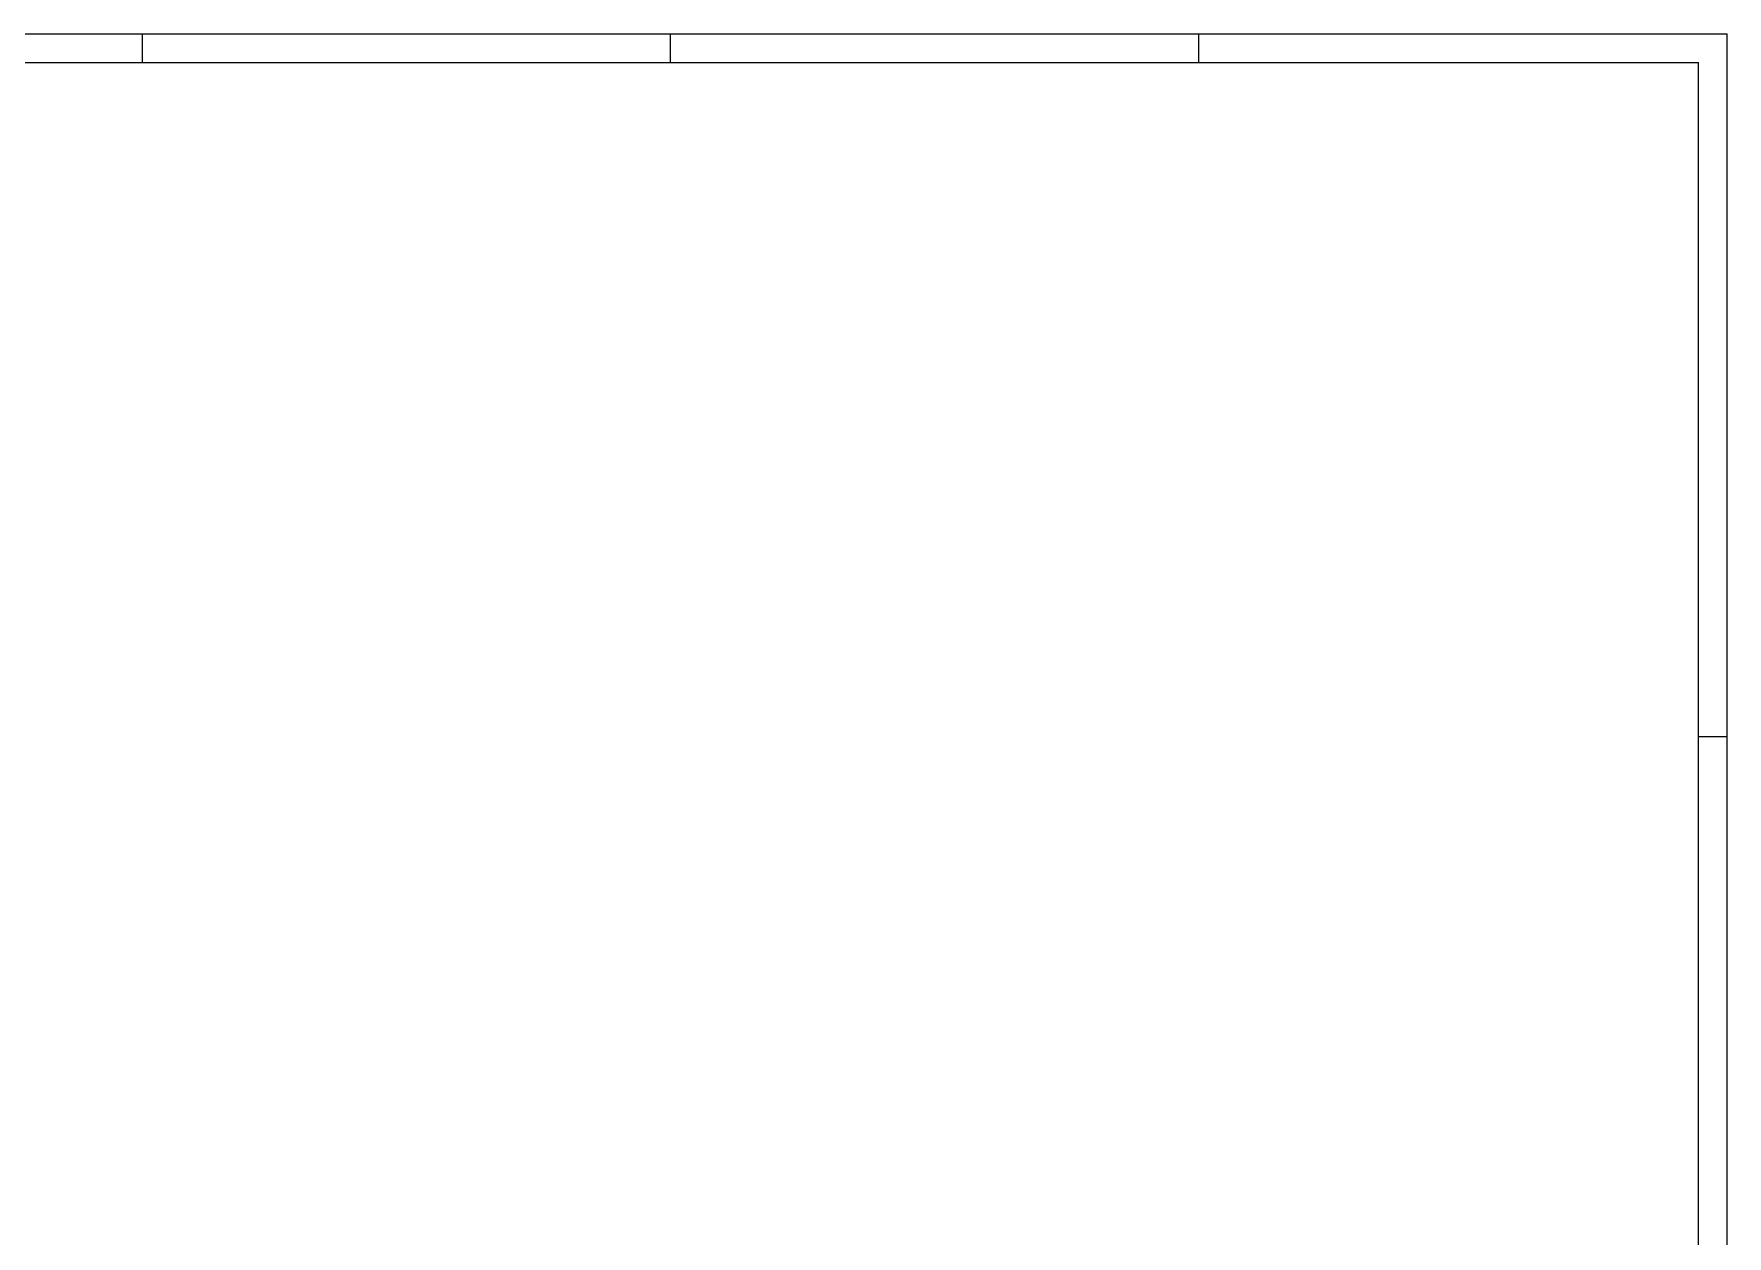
# Model space of a CAD drawing. Header units: millimetres. Extents: x -127 to 4076, y -110 to 475.
# Drawn here: x -67.3 to -8, y 77.9 to 120 of the extents above; entities that cross this region are included whole.
import ezdxf

# ---------------------------------------------------------------- set-up
doc = ezdxf.new("R2010")
doc.units = ezdxf.units.MM
doc.layers.add('AR-AUX', color=1, linetype='Continuous')
doc.layers.add('AR-FLH', color=9, linetype='Continuous')

msp = doc.modelspace()

# ---------------------------------------------------------------- linework, layer by layer
at = {"layer": 'AR-AUX'}
for p, q in [((-126.799, 119.976), (-7.999, 119.976)), ((-63.499, 118.976), (-63.499, 119.976)), ((-44.999, 118.976), (-44.999, 119.976)), ((-26.499, 118.976), (-26.499, 119.976)), ((-7.999, 35.976), (-7.999, 119.976)), ((-8.999, 95.376), (-7.999, 95.376))]:
    msp.add_line(p, q, dxfattribs=at)
at = {"layer": 'AR-FLH'}
for p in [(-124.299, 118.976), (-8.999, 36.976)]:
    msp.add_line(p, (-8.999, 118.976), dxfattribs=at)

doc.saveas('drawing.dxf')
